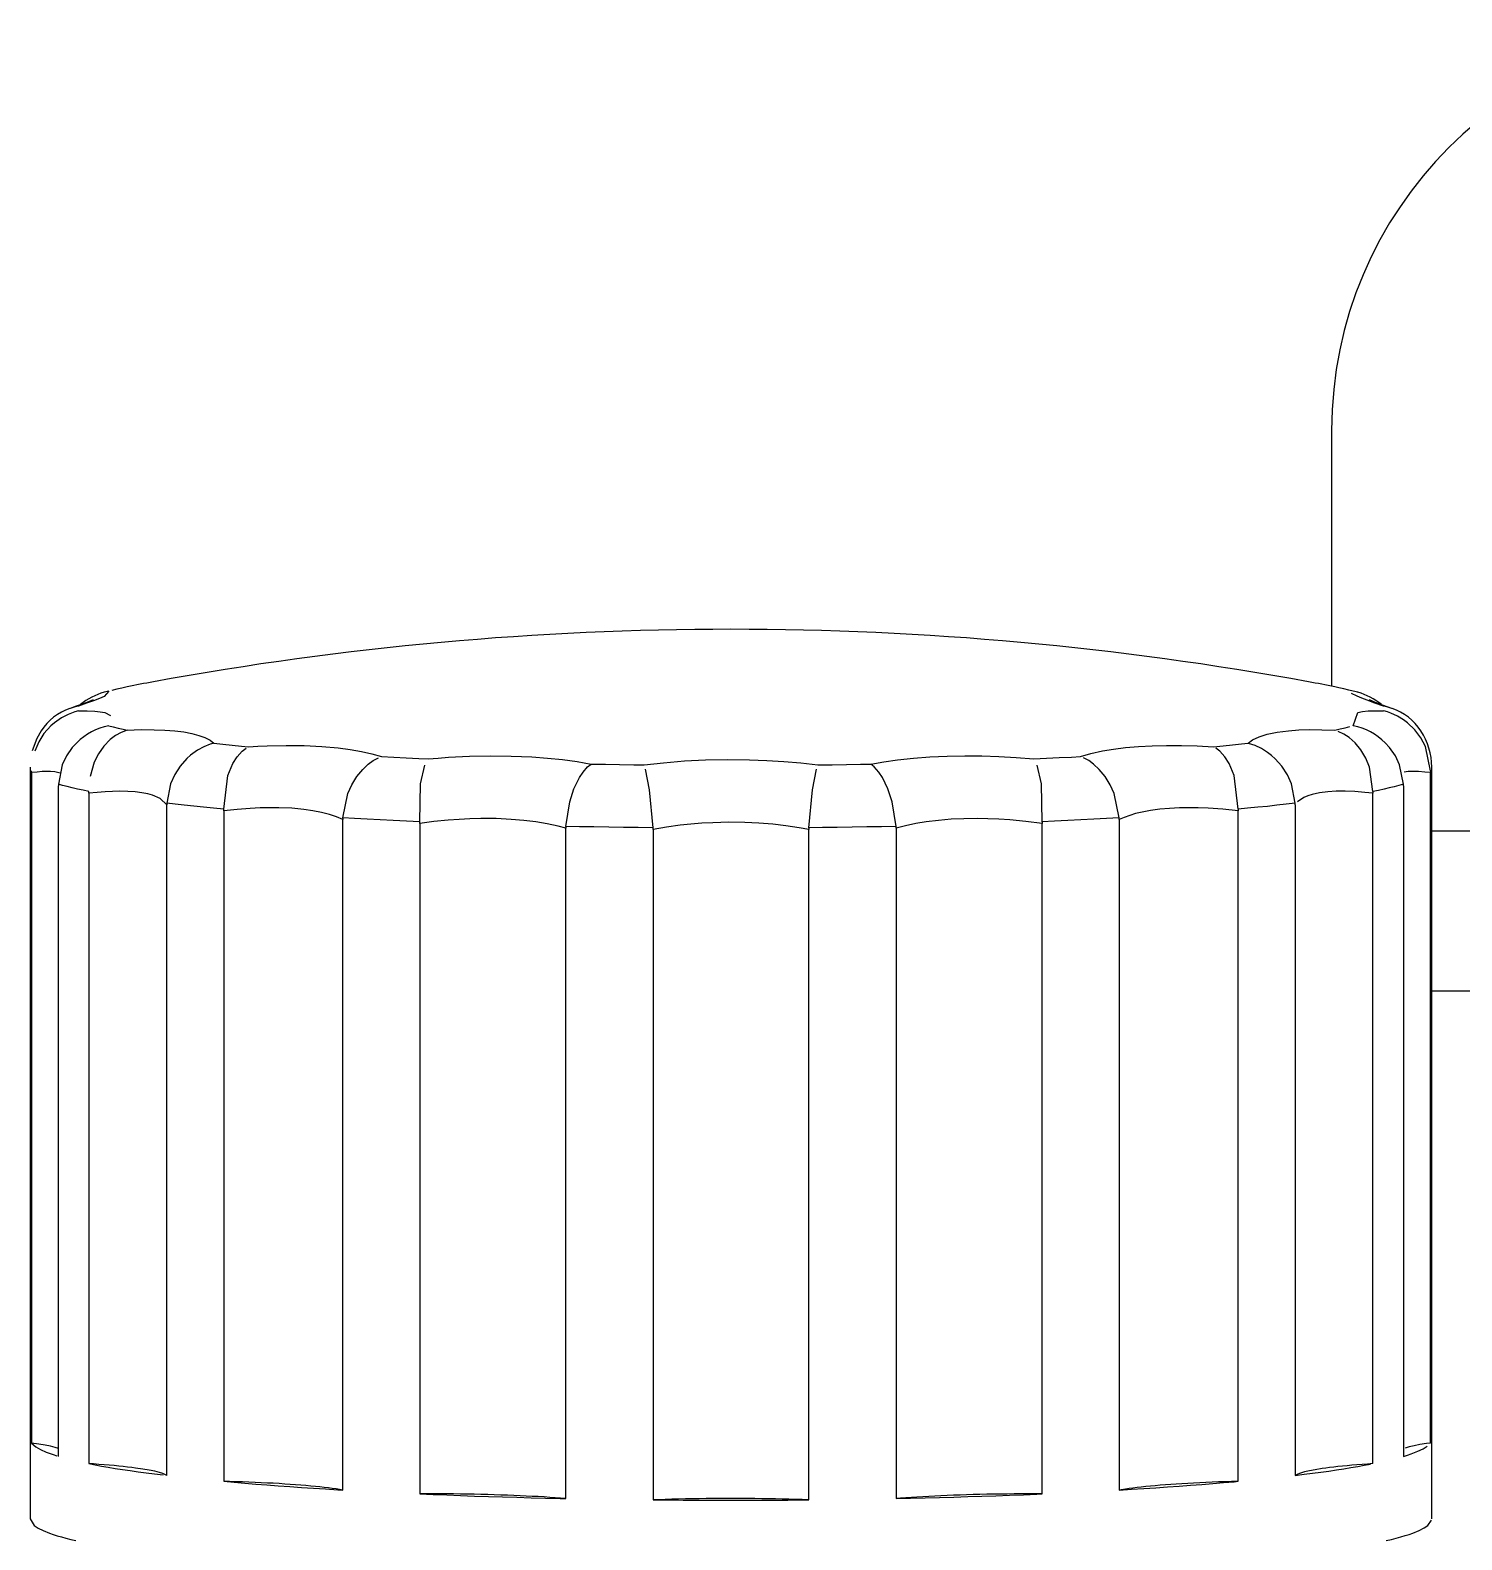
# Model space of a CAD drawing. Header units: millimetres. Extents: x 441156 to 441876, y 4514765 to 4515211.
# Drawn here: x 441593.4301 to 441593.6088, y 4515154.0418 to 4515154.2304 of the extents above; entities that cross this region are included whole.
import ezdxf

# ---------------------------------------------------------------- set-up
doc = ezdxf.new("R2010")
doc.units = ezdxf.units.MM
doc.layers.add('Piantone', color=5, linetype='Continuous')
doc.layers.add('Staffa', color=8, linetype='Continuous')

msp = doc.modelspace()

# ---------------------------------------------------------------- linework, layer by layer
at = {"layer": 'Piantone', "color": 254, "linetype": 'Continuous'}
for p, q in [((441593.4398992222, 4515154.147825108), (441593.4393258228, 4515154.147690244)), ((441593.5958635717, 4515154.147689972), (441593.5952891842, 4515154.147825108)), ((441593.5958666741, 4515154.147689118), (441593.5957640818, 4515154.147717238)), ((441593.4300942032, 4515154.138357172), (441593.4300942032, 4515154.044455209)), ((441593.430270004, 4515154.137657621), (441593.4302695994, 4515154.13787455)), ((441593.430270004, 4515154.137657621), (441593.430270004, 4515154.053933977)), ((441593.604918807, 4515154.13787455), (441593.6049184024, 4515154.137657621)), ((441593.6049184024, 4515154.053933977), (441593.6049184024, 4515154.137657621)), ((441593.6050942032, 4515154.044455209), (441593.6050942032, 4515154.138357172)), ((441593.4336419913, 4515154.136207628), (441593.4336401903, 4515154.135991789)), ((441593.4336401903, 4515154.052268146), (441593.4336401903, 4515154.135991789)), ((441593.6015482161, 4515154.135991789), (441593.6015464151, 4515154.136207628)), ((441593.6015482161, 4515154.135991789), (441593.6015482161, 4515154.052268146)), ((441593.4374324049, 4515154.135083712), (441593.4374298435, 4515154.135300594)), ((441593.4374324049, 4515154.135083712), (441593.4374324049, 4515154.051360068)), ((441593.4471402589, 4515154.133834728), (441593.4471364697, 4515154.133618804)), ((441593.5880519368, 4515154.133618804), (441593.5880481475, 4515154.133834728)), ((441593.5977585629, 4515154.135300594), (441593.5977560015, 4515154.135083712)), ((441593.5977560015, 4515154.051360068), (441593.5977560015, 4515154.135083712)), ((441593.4471364697, 4515154.04989516), (441593.4471364697, 4515154.133618804)), ((441593.4542635017, 4515154.132878532), (441593.4542590925, 4515154.133095308)), ((441593.4542635017, 4515154.132878532), (441593.4542635017, 4515154.049154888)), ((441593.469136312, 4515154.132007302), (441593.4691309914, 4515154.131791238)), ((441593.566057415, 4515154.131791238), (441593.5660520944, 4515154.132007302)), ((441593.5809293139, 4515154.133095308), (441593.5809249047, 4515154.132878532)), ((441593.5809249047, 4515154.049154888), (441593.5809249047, 4515154.132878532)), ((441593.5880519368, 4515154.133618804), (441593.5880519368, 4515154.04989516)), ((441593.4691309914, 4515154.048067594), (441593.4691309914, 4515154.131791238)), ((441593.4787332158, 4515154.131308059), (441593.4787274906, 4515154.131524679)), ((441593.4787332158, 4515154.131308059), (441593.4787332158, 4515154.047584415)), ((441593.496977102, 4515154.130945764), (441593.4969708918, 4515154.130729523)), ((441593.4969708918, 4515154.047005879), (441593.4969708918, 4515154.130729523)), ((441593.5078901385, 4515154.130561716), (441593.5078837878, 4515154.130778151)), ((441593.5078901385, 4515154.130561716), (441593.5078901385, 4515154.046838072)), ((441593.5273046186, 4515154.130778151), (441593.5272982679, 4515154.130561716)), ((441593.5272982679, 4515154.046838072), (441593.5272982679, 4515154.130561716)), ((441593.5382175146, 4515154.130729523), (441593.5382113045, 4515154.130945764)), ((441593.5382175146, 4515154.130729523), (441593.5382175146, 4515154.047005879)), ((441593.5564609158, 4515154.131524679), (441593.5564551906, 4515154.131308059)), ((441593.5564551906, 4515154.047584415), (441593.5564551906, 4515154.131308059)), ((441593.566057415, 4515154.131791238), (441593.566057415, 4515154.048067594))]:
    msp.add_line(p, q, dxfattribs=at)
for points in [[(441593.4398992222, 4515154.147825108, 0), (441593.4400757443, 4515154.147827438, 0), (441593.4402043869, 4515154.147815962, 0), (441593.4403161298, 4515154.147747226, 0), (441593.440214516, 4515154.147618451, 0), (441593.4398864091, 4515154.147423793, 0), (441593.439334614, 4515154.147167753, 0), (441593.4387423372, 4515154.146923044, 0), (441593.4380157549, 4515154.146642318, 0), (441593.4371407069, 4515154.146320525, 0), (441593.4361346713, 4515154.145964348, 0)], [(441593.4421953422, 4515154.148374933, 0), (441593.441526905, 4515154.148228724, 0), (441593.4408957872, 4515154.148081259, 0), (441593.4403022984, 4515154.147932612, 0), (441593.4398992222, 4515154.147825108, 0)], [(441593.5952891842, 4515154.147825108, 0), (441593.5947229161, 4515154.147974558, 0), (441593.5941188079, 4515154.14812288, 0), (441593.593477156, 4515154.148269998, 0), (441593.5929930643, 4515154.148374933, 0)], [(441593.5990537351, 4515154.145964348, 0), (441593.5979683443, 4515154.146349162, 0), (441593.5970329631, 4515154.146695121, 0), (441593.5963444253, 4515154.146963751, 0), (441593.5957847527, 4515154.147197767, 0), (441593.5953503445, 4515154.147399301, 0), (441593.5950543464, 4515154.147562907, 0), (441593.5948979904, 4515154.147688235, 0), (441593.5948830804, 4515154.147774017, 0), (441593.595013432, 4515154.147820317, 0), (441593.5952891842, 4515154.147825108, 0)], [(441593.4361346713, 4515154.145379236, 0), (441593.4360803319, 4515154.145366243, 0), (441593.4356537642, 4515154.145248991, 0), (441593.4352330636, 4515154.145105922, 0), (441593.4348183197, 4515154.144936637, 0), (441593.4344205169, 4515154.144746033, 0), (441593.434009749, 4515154.14451769, 0), (441593.4336117616, 4515154.144262729, 0), (441593.4331197353, 4515154.143895322, 0), (441593.4326547144, 4515154.143485495, 0), (441593.4322146748, 4515154.143028451, 0), (441593.431809967, 4515154.142531505, 0), (441593.4314651999, 4515154.142030193, 0), (441593.4311582618, 4515154.1414983, 0), (441593.4308887846, 4515154.140930601, 0), (441593.4306642903, 4515154.140337353, 0), (441593.4304938341, 4515154.139747324, 0), (441593.4303698621, 4515154.139140684, 0), (441593.4302937508, 4515154.138512063, 0), (441593.4302750521, 4515154.138193525, 0), (441593.4302695994, 4515154.13787455, 0)], [(441593.4379522767, 4515154.146765693, 0), (441593.4379473393, 4515154.146763361, 0), (441593.4378958527, 4515154.14673996, 0), (441593.4377676548, 4515154.14668447, 0), (441593.4375330654, 4515154.146587777, 0), (441593.4371559856, 4515154.146439443, 0), (441593.4366013358, 4515154.146230481, 0), (441593.4358441817, 4515154.145956051, 0), (441593.4350644648, 4515154.145682021, 0)], [(441593.4361346713, 4515154.145964348, 0), (441593.4360803082, 4515154.14580703, 0), (441593.4360659368, 4515154.145649645, 0), (441593.4360915638, 4515154.145492272, 0), (441593.4361346713, 4515154.145379236, 0)], [(441593.4361346713, 4515154.145379236, 0), (441593.4372200621, 4515154.145393333, 0), (441593.4381554433, 4515154.145353147, 0), (441593.4388439811, 4515154.145272766, 0), (441593.4394036537, 4515154.145150593, 0), (441593.4398380619, 4515154.144983661, 0), (441593.44013406, 4515154.144774666, 0), (441593.440290416, 4515154.144523258, 0), (441593.440305326, 4515154.144231595, 0), (441593.4401749744, 4515154.143894351, 0), (441593.4398992222, 4515154.143518476, 0)], [(441593.5952891842, 4515154.143518476, 0), (441593.5951126621, 4515154.143739547, 0), (441593.5949840195, 4515154.143948365, 0), (441593.5948722766, 4515154.14434277, 0), (441593.5949738904, 4515154.144677727, 0), (441593.5953019973, 4515154.144957614, 0), (441593.5958537924, 4515154.145169821, 0), (441593.5964460692, 4515154.14528845, 0), (441593.5971726516, 4515154.145363295, 0), (441593.5980476995, 4515154.145394144, 0), (441593.5990537351, 4515154.145379236, 0)], [(441593.6001263314, 4515154.145681225, 0), (441593.5999489413, 4515154.145743008, 0), (441593.5989549597, 4515154.146096341, 0), (441593.598267715, 4515154.146350461, 0), (441593.5977786835, 4515154.146539387, 0), (441593.5974687811, 4515154.146665184, 0), (441593.5973016422, 4515154.146736733, 0), (441593.5972351756, 4515154.146766745, 0), (441593.597228291, 4515154.146769988, 0)], [(441593.5990537351, 4515154.145379236, 0), (441593.5991080982, 4515154.145536553, 0), (441593.5991224697, 4515154.145693937, 0), (441593.5990968426, 4515154.14585131, 0), (441593.5990537351, 4515154.145964348, 0)], [(441593.604918807, 4515154.13787455, 0), (441593.6048962205, 4515154.138491467, 0), (441593.60482433, 4515154.139104643, 0), (441593.6046993741, 4515154.139727521, 0), (441593.6045241161, 4515154.140337353, 0), (441593.6043071316, 4515154.140912805, 0), (441593.604045919, 4515154.141468114, 0), (441593.6037332821, 4515154.142014106, 0), (441593.6033784393, 4515154.142531505, 0), (441593.6029864553, 4515154.143013995, 0), (441593.602558178, 4515154.14346198, 0), (441593.6020833222, 4515154.143883347, 0), (441593.6015766448, 4515154.144262729, 0), (441593.6012010932, 4515154.144504222, 0), (441593.6008126679, 4515154.144722749, 0), (441593.60040922, 4515154.144919147, 0), (441593.6000024707, 4515154.145088132, 0), (441593.5995593805, 4515154.145241332, 0), (441593.5991080745, 4515154.145366243, 0), (441593.5990537351, 4515154.145379236, 0)], [(441593.4398992222, 4515154.143518476, 0), (441593.4404654903, 4515154.143369025, 0), (441593.4410695985, 4515154.143220704, 0), (441593.4417112504, 4515154.143073585, 0), (441593.4421953422, 4515154.14296865, 0)], [(441593.5929930643, 4515154.14296865, 0), (441593.5936615014, 4515154.14311486, 0), (441593.5942926192, 4515154.143262324, 0), (441593.594886108, 4515154.14341097, 0), (441593.5952891842, 4515154.143518476, 0)], [(441593.4314518002, 4515154.14286631, 0), (441593.4312988523, 4515154.142624177, 0), (441593.4309149021, 4515154.141919415, 0), (441593.4305967828, 4515154.141170861, 0), (441593.4303513989, 4515154.140384348, 0), (441593.4301735194, 4515154.139488686, 0), (441593.4300974747, 4515154.138587474, 0), (441593.4300942033, 4515154.138356146, 0)], [(441593.4359084641, 4515154.141393179, 0), (441593.4357798753, 4515154.141263812, 0), (441593.4353491282, 4515154.140782151, 0), (441593.4349777775, 4515154.140291759, 0), (441593.434647208, 4515154.139773767, 0), (441593.4343527468, 4515154.139215919, 0), (441593.4341064378, 4515154.138635952, 0), (441593.4339151648, 4515154.138053889, 0), (441593.4337732316, 4515154.13745845, 0), (441593.4336802525, 4515154.136835702, 0), (441593.4336419913, 4515154.136207628, 0)], [(441593.4421953422, 4515154.14296865, 0), (441593.4421497064, 4515154.14295412, 0), (441593.4417913444, 4515154.142824568, 0), (441593.4414399345, 4515154.142669871, 0), (441593.441093792, 4515154.142488893, 0), (441593.4407626573, 4515154.142287088, 0), (441593.440421066, 4515154.142046704, 0), (441593.4400923458, 4515154.141781054, 0), (441593.4396854606, 4515154.141398518, 0), (441593.4393051364, 4515154.140977014, 0), (441593.4389447878, 4515154.140505947, 0), (441593.4386176509, 4515154.139999476, 0), (441593.4383391099, 4515154.13948686, 0), (441593.4380947658, 4515154.138948221, 0), (441593.4378812005, 4515154.138371001, 0), (441593.4377071732, 4515154.137773725, 0), (441593.43757721, 4515154.137176982, 0), (441593.4374870354, 4515154.136569149, 0), (441593.4374367115, 4515154.135936187, 0), (441593.4374298435, 4515154.135300594, 0)], [(441593.4421953422, 4515154.14296865, 0), (441593.443942666, 4515154.143026281, 0), (441593.4455793019, 4515154.143025621, 0), (441593.4469111167, 4515154.142976289, 0), (441593.4481359224, 4515154.14288154, 0), (441593.4492671061, 4515154.142738667, 0), (441593.4502763426, 4515154.142549731, 0), (441593.4511624724, 4515154.142314344, 0), (441593.4519170764, 4515154.142034506, 0), (441593.4525471435, 4515154.141704942, 0), (441593.4530349345, 4515154.141332326, 0)], [(441593.5821534719, 4515154.141332326, 0), (441593.5824167916, 4515154.141552063, 0), (441593.5827281516, 4515154.141758073, 0), (441593.5835318841, 4515154.142141843, 0), (441593.584537268, 4515154.142459787, 0), (441593.5857767044, 4515154.142715585, 0), (441593.5872139771, 4515154.142897224, 0), (441593.5884834493, 4515154.142987242, 0), (441593.5898638873, 4515154.143029707, 0), (441593.5913780881, 4515154.143023837, 0), (441593.5929930643, 4515154.14296865, 0)], [(441593.5977585629, 4515154.135300594, 0), (441593.5977525042, 4515154.135917951, 0), (441593.5977054344, 4515154.136532956, 0), (441593.5976144326, 4515154.137159153, 0), (441593.5974812332, 4515154.137773725, 0), (441593.5973124397, 4515154.138355105, 0), (441593.5971061735, 4515154.1389176, 0), (441593.5968565503, 4515154.139472232, 0), (441593.5965707555, 4515154.139999476, 0), (441593.5962527958, 4515154.140492877, 0), (441593.5959033083, 4515154.140952814, 0), (441593.5955137388, 4515154.141387465, 0), (441593.5950960606, 4515154.141781054, 0), (441593.5947853085, 4515154.142033093, 0), (441593.5944629671, 4515154.142262543, 0), (441593.594127228, 4515154.142470301, 0), (441593.5937878492, 4515154.142650751, 0), (441593.5934171932, 4515154.142816458, 0), (441593.5930387, 4515154.14295412, 0), (441593.5929930643, 4515154.14296865, 0)], [(441593.6015464151, 4515154.136207628, 0), (441593.6015100252, 4515154.136817722, 0), (441593.6014219849, 4515154.137422916, 0), (441593.6012781465, 4515154.138036461, 0), (441593.6010819686, 4515154.138635952, 0), (441593.6008429645, 4515154.13920052, 0), (441593.6005583116, 4515154.139744243, 0), (441593.6002203697, 4515154.140277727, 0), (441593.5998392783, 4515154.140782151, 0), (441593.5994205488, 4515154.141251422, 0), (441593.5992902076, 4515154.141383075, 0)], [(441593.4530349345, 4515154.141332326, 0), (441593.4529831095, 4515154.14131873, 0), (441593.4525747158, 4515154.14119673, 0), (441593.4521716857, 4515154.141049826, 0), (441593.4517720524, 4515154.140876923, 0), (441593.45138711, 4515154.140683239, 0), (441593.4509870796, 4515154.140451678, 0), (441593.4505990432, 4515154.140194981, 0), (441593.4501140137, 4515154.139824243, 0), (441593.4496551843, 4515154.139414589, 0), (441593.4492145372, 4515154.138955644, 0), (441593.448808259, 4515154.13846112, 0), (441593.4484561483, 4515154.13795961, 0), (441593.448140786, 4515154.137431692, 0), (441593.4478576952, 4515154.136864968, 0), (441593.4476184421, 4515154.136277538, 0), (441593.4474298926, 4515154.135689639, 0), (441593.4472866474, 4515154.135089817, 0), (441593.4471881537, 4515154.134464126, 0), (441593.4471402589, 4515154.133834728, 0)], [(441593.4530349345, 4515154.141332326, 0), (441593.4541535334, 4515154.141208767, 0), (441593.4553032569, 4515154.141087399, 0), (441593.456483541, 4515154.14096828, 0), (441593.4573502284, 4515154.140884103, 0)], [(441593.4542590925, 4515154.133095308, 0), (441593.4542478927, 4515154.133712586, 0), (441593.4542644645, 4515154.134328568, 0), (441593.454310536, 4515154.134956872, 0), (441593.4543856109, 4515154.135574644, 0), (441593.4544858544, 4515154.136160159, 0), (441593.4546122954, 4515154.136727766, 0), (441593.4547687968, 4515154.13728864, 0), (441593.4549510725, 4515154.137823078, 0), (441593.4551566572, 4515154.138324524, 0), (441593.4553852016, 4515154.138793346, 0), (441593.4556424969, 4515154.139237937, 0), (441593.4559207979, 4515154.139642221, 0), (441593.456129269, 4515154.13990224, 0), (441593.4563466475, 4515154.140139984, 0), (441593.4565741827, 4515154.140356398, 0), (441593.4568052568, 4515154.140545616, 0), (441593.4570587722, 4515154.140720914, 0), (441593.4573188007, 4515154.14086839, 0), (441593.4573502284, 4515154.140884103, 0)], [(441593.4573502284, 4515154.140884103, 0), (441593.4585252522, 4515154.140954443, 0), (441593.4596840551, 4515154.14100775, 0), (441593.4620409281, 4515154.141063234, 0), (441593.4642940643, 4515154.141042721, 0), (441593.4664876811, 4515154.140941935, 0), (441593.4685381526, 4515154.140761307, 0), (441593.4700471761, 4515154.140562728, 0), (441593.4714504576, 4515154.140316053, 0), (441593.472764948, 4515154.140016373, 0), (441593.4739574473, 4515154.139669579, 0)], [(441593.469136312, 4515154.132007302, 0), (441593.4691857242, 4515154.132617947, 0), (441593.4692738216, 4515154.133230899, 0), (441593.4694026097, 4515154.133850848, 0), (441593.4695705558, 4515154.134464134, 0), (441593.4697671902, 4515154.135040642, 0), (441593.4699977851, 4515154.13560259, 0), (441593.4702649164, 4515154.13615346, 0), (441593.47056399, 4515154.136681268, 0), (441593.4708864283, 4515154.137172532, 0), (441593.471235803, 4515154.137634153, 0), (441593.4716153167, 4515154.138068317, 0), (441593.4720179921, 4515154.138464995, 0), (441593.4723119923, 4515154.138718322, 0), (441593.472614727, 4515154.138950261, 0), (441593.4729262877, 4515154.13916053, 0), (441593.4732381384, 4515154.13934384, 0), (441593.4735747967, 4515154.139512734, 0), (441593.4739165371, 4515154.139654558, 0), (441593.4739574473, 4515154.139669579, 0)], [(441593.4739574473, 4515154.139669579, 0), (441593.4754934575, 4515154.139586817, 0), (441593.4770501228, 4515154.139507039, 0), (441593.4786266793, 4515154.139430287, 0), (441593.4797714271, 4515154.139377022, 0)], [(441593.4797714271, 4515154.139377022, 0), (441593.4810379009, 4515154.139484882, 0), (441593.482304838, 4515154.139575468, 0), (441593.4849408444, 4515154.139707683, 0), (441593.4875431467, 4515154.139761788, 0), (441593.4901672152, 4515154.139735038, 0), (441593.4927168464, 4515154.139625106, 0), (441593.4946667528, 4515154.139479683, 0), (441593.4965494554, 4515154.139283506, 0), (441593.4983898223, 4515154.13903231, 0), (441593.500143197, 4515154.138730788, 0)], [(441593.5350452094, 4515154.138730788, 0), (441593.5366785891, 4515154.13901375, 0), (441593.5383955453, 4515154.139253814, 0), (441593.5403702193, 4515154.139465999, 0), (441593.5424201728, 4515154.139621981, 0), (441593.5445808624, 4515154.139722207, 0), (441593.5467977419, 4515154.139762341, 0), (441593.5488990421, 4515154.139745431, 0), (441593.5510289059, 4515154.139676542, 0), (441593.5532184444, 4515154.139553183, 0), (441593.5554169793, 4515154.139377022, 0)], [(441593.5554169793, 4515154.139377022, 0), (441593.5570073525, 4515154.139451578, 0), (441593.5585783892, 4515154.139529185, 0), (441593.5601293187, 4515154.139609806, 0), (441593.5612309591, 4515154.139669579, 0)], [(441593.5612309591, 4515154.139669579, 0), (441593.5625300801, 4515154.140043638, 0), (441593.5639808648, 4515154.140363663, 0), (441593.5653705726, 4515154.14059701, 0), (441593.5668603766, 4515154.140784223, 0), (441593.5684738058, 4515154.140926428, 0), (441593.5701769895, 4515154.141019226, 0), (441593.57197054, 4515154.141062172, 0), (441593.5738383327, 4515154.141054718, 0), (441593.5758090512, 4515154.140995293, 0), (441593.577838178, 4515154.140884103, 0)], [(441593.5660520944, 4515154.132007302, 0), (441593.5660026823, 4515154.132617947, 0), (441593.5659145848, 4515154.133230899, 0), (441593.5657857967, 4515154.133850848, 0), (441593.5656178506, 4515154.134464134, 0), (441593.5654212162, 4515154.135040642, 0), (441593.5651906213, 4515154.13560259, 0), (441593.56492349, 4515154.13615346, 0), (441593.5646244164, 4515154.136681268, 0), (441593.5643019781, 4515154.137172532, 0), (441593.5639526034, 4515154.137634153, 0), (441593.5635730897, 4515154.138068317, 0), (441593.5631704144, 4515154.138464995, 0), (441593.5628764142, 4515154.138718322, 0), (441593.5625736794, 4515154.138950261, 0), (441593.5622621187, 4515154.13916053, 0), (441593.561950268, 4515154.13934384, 0), (441593.5616136097, 4515154.139512734, 0), (441593.5612718693, 4515154.139654558, 0), (441593.5612309591, 4515154.139669579, 0)], [(441593.577838178, 4515154.140884103, 0), (441593.5790400659, 4515154.14100157, 0), (441593.5802118079, 4515154.141121329, 0), (441593.581352829, 4515154.141243319, 0), (441593.5821534719, 4515154.141332326, 0)], [(441593.5809293139, 4515154.133095308, 0), (441593.5809405137, 4515154.133712586, 0), (441593.5809239419, 4515154.134328568, 0), (441593.5808778704, 4515154.134956872, 0), (441593.5808027955, 4515154.135574644, 0), (441593.5807025519, 4515154.136160159, 0), (441593.580576111, 4515154.136727766, 0), (441593.5804196096, 4515154.13728864, 0), (441593.5802373339, 4515154.137823078, 0), (441593.5800317492, 4515154.138324524, 0), (441593.5798032049, 4515154.138793346, 0), (441593.5795459095, 4515154.139237937, 0), (441593.5792676085, 4515154.139642221, 0), (441593.5790591374, 4515154.13990224, 0), (441593.578841759, 4515154.140139984, 0), (441593.5786142237, 4515154.140356398, 0), (441593.5783831496, 4515154.140545616, 0), (441593.5781296342, 4515154.140720914, 0), (441593.5778696057, 4515154.14086839, 0), (441593.577838178, 4515154.140884103, 0)], [(441593.5880481475, 4515154.133834728, 0), (441593.5880023432, 4515154.134446085, 0), (441593.5879087722, 4515154.13505407, 0), (441593.5877634003, 4515154.135672059, 0), (441593.5875699644, 4515154.136277538, 0), (441593.5873377683, 4515154.136849348, 0), (441593.5870640083, 4515154.137401653, 0), (441593.5867415222, 4515154.137945286, 0), (441593.5863801473, 4515154.13846112, 0), (441593.5859851775, 4515154.138942896, 0), (441593.585557563, 4515154.139391039, 0), (441593.5850873371, 4515154.139813514, 0), (441593.5845893633, 4515154.140194981, 0), (441593.5842224559, 4515154.140438544, 0), (441593.5838447323, 4515154.140659633, 0), (441593.5834541495, 4515154.140859112, 0), (441593.5830620475, 4515154.141031604, 0), (441593.5826367094, 4515154.141189056, 0), (441593.5822052969, 4515154.14131873, 0), (441593.5821534719, 4515154.141332326, 0)], [(441593.4302695994, 4515154.13787455, 0), (441593.4301711711, 4515154.138037375, 0), (441593.4301127065, 4515154.138200346, 0), (441593.4300942032, 4515154.138357172, 0)], [(441593.4338194951, 4515154.137611124, 0), (441593.4335901561, 4515154.137689631, 0), (441593.4331625619, 4515154.137771802, 0), (441593.4326342501, 4515154.13781226, 0), (441593.4321378372, 4515154.137814412, 0), (441593.4315798809, 4515154.137789601, 0), (441593.4309542861, 4515154.137737174, 0), (441593.430270004, 4515154.137657621, 0)], [(441593.4787274906, 4515154.131524679, 0), (441593.4787003831, 4515154.132141368, 0), (441593.478684458, 4515154.132757361, 0), (441593.4786800424, 4515154.133386305, 0), (441593.4786879377, 4515154.134005353, 0), (441593.4787075404, 4515154.13459271, 0), (441593.4787389056, 4515154.135162742, 0), (441593.4787834086, 4515154.135726704, 0), (441593.4788401802, 4515154.136264815, 0), (441593.4789085933, 4515154.136770473, 0), (441593.4789886287, 4515154.137244035, 0), (441593.4790826163, 4515154.137694025, 0), (441593.4791879728, 4515154.138104206, 0), (441593.4792690184, 4515154.138368674, 0), (441593.4793552147, 4515154.138611084, 0), (441593.4794471019, 4515154.138832407, 0), (441593.4795420006, 4515154.139026634, 0), (441593.4796477975, 4515154.139207454, 0), (441593.4797579981, 4515154.13936062, 0), (441593.4797714271, 4515154.139377022, 0)], [(441593.496977102, 4515154.130945764, 0), (441593.4970246918, 4515154.131560083, 0), (441593.4970961602, 4515154.132173304, 0), (441593.4971939271, 4515154.132799006, 0), (441593.4973150302, 4515154.133414462, 0), (441593.4974537906, 4515154.133998039, 0), (441593.4976120026, 4515154.134564048, 0), (441593.4977934432, 4515154.135123666, 0), (441593.4979922588, 4515154.135657271, 0), (441593.4982054036, 4515154.136158338, 0), (441593.4984322698, 4515154.136627243, 0), (441593.4986778419, 4515154.137072424, 0), (441593.4989341046, 4515154.137477817, 0), (441593.4991206877, 4515154.137738938, 0), (441593.4993109685, 4515154.137978045, 0), (441593.4995059283, 4515154.138196099, 0), (441593.499699914, 4515154.138387183, 0), (441593.4999084796, 4515154.138564743, 0), (441593.5001181358, 4515154.138714753, 0), (441593.500143197, 4515154.138730788, 0)], [(441593.500143197, 4515154.138730788, 0), (441593.501911353, 4515154.138698803, 0), (441593.5036872031, 4515154.138670241, 0), (441593.5054698762, 4515154.138645113, 0), (441593.5067546109, 4515154.138629184, 0)], [(441593.5067546109, 4515154.138629184, 0), (441593.5079597792, 4515154.138775027, 0), (441593.5091820392, 4515154.138903867, 0), (441593.5117792376, 4515154.139116504, 0), (441593.5144168301, 4515154.139251137, 0), (441593.5171548489, 4515154.139306791, 0), (441593.5198961165, 4515154.139278168, 0), (441593.5220517185, 4515154.139195839, 0), (441593.5241867605, 4515154.139061406, 0), (441593.5263310284, 4515154.138871445, 0), (441593.5284337956, 4515154.138629184, 0)], [(441593.5078837878, 4515154.130778151, 0), (441593.5078440422, 4515154.131393813, 0), (441593.5077975411, 4515154.132008846, 0), (441593.5077431709, 4515154.132636886, 0), (441593.5076829343, 4515154.13325513, 0), (441593.5076195318, 4515154.133841813, 0), (441593.507552038, 4515154.134411289, 0), (441593.5074791751, 4515154.134974817, 0), (441593.507403595, 4515154.135512639, 0), (441593.5073265849, 4515154.136018164, 0), (441593.5072484579, 4515154.136491757, 0), (441593.5071678015, 4515154.136941951, 0), (441593.5070875059, 4515154.137352517, 0), (441593.5070313506, 4515154.137617367, 0), (441593.5069759684, 4515154.137860251, 0), (441593.5069211246, 4515154.138082143, 0), (441593.5068684015, 4515154.138277018, 0), (441593.5068137195, 4515154.138458624, 0), (441593.5067608001, 4515154.13861267, 0), (441593.5067546109, 4515154.138629184, 0)], [(441593.5273046186, 4515154.130778151, 0), (441593.5273443642, 4515154.131393813, 0), (441593.5273908653, 4515154.132008846, 0), (441593.5274452355, 4515154.132636886, 0), (441593.5275054721, 4515154.13325513, 0), (441593.5275688746, 4515154.133841813, 0), (441593.5276363684, 4515154.134411289, 0), (441593.5277092313, 4515154.134974817, 0), (441593.5277848113, 4515154.135512639, 0), (441593.5278618215, 4515154.136018164, 0), (441593.5279399485, 4515154.136491757, 0), (441593.5280206049, 4515154.136941951, 0), (441593.5281009005, 4515154.137352517, 0), (441593.5281570558, 4515154.137617367, 0), (441593.528212438, 4515154.137860251, 0), (441593.5282672818, 4515154.138082143, 0), (441593.5283200049, 4515154.138277018, 0), (441593.528374687, 4515154.138458624, 0), (441593.5284276063, 4515154.13861267, 0), (441593.5284337956, 4515154.138629184, 0)], [(441593.5284337956, 4515154.138629184, 0), (441593.5302208316, 4515154.138651836, 0), (441593.5320016729, 4515154.138677931, 0), (441593.5337754458, 4515154.138707459, 0), (441593.5350452094, 4515154.138730788, 0)], [(441593.5382113045, 4515154.130945764, 0), (441593.5381637146, 4515154.131560083, 0), (441593.5380922462, 4515154.132173304, 0), (441593.5379944793, 4515154.132799006, 0), (441593.5378733762, 4515154.133414462, 0), (441593.5377346158, 4515154.133998039, 0), (441593.5375764038, 4515154.134564048, 0), (441593.5373949633, 4515154.135123666, 0), (441593.5371961476, 4515154.135657271, 0), (441593.5369830029, 4515154.136158338, 0), (441593.5367561366, 4515154.136627243, 0), (441593.5365105646, 4515154.137072424, 0), (441593.5362543018, 4515154.137477817, 0), (441593.5360677188, 4515154.137738938, 0), (441593.5358774379, 4515154.137978045, 0), (441593.5356824782, 4515154.138196099, 0), (441593.5354884925, 4515154.138387183, 0), (441593.5352799268, 4515154.138564743, 0), (441593.5350702705, 4515154.138714753, 0), (441593.5350452094, 4515154.138730788, 0)], [(441593.5564609158, 4515154.131524679, 0), (441593.5564880233, 4515154.132141368, 0), (441593.5565039484, 4515154.132757361, 0), (441593.556508364, 4515154.133386305, 0), (441593.5565004688, 4515154.134005353, 0), (441593.556480866, 4515154.13459271, 0), (441593.5564495008, 4515154.135162742, 0), (441593.5564049978, 4515154.135726704, 0), (441593.5563482261, 4515154.136264815, 0), (441593.5562798131, 4515154.136770473, 0), (441593.5561997778, 4515154.137244035, 0), (441593.5561057901, 4515154.137694025, 0), (441593.5560004336, 4515154.138104206, 0), (441593.555919388, 4515154.138368674, 0), (441593.5558331917, 4515154.138611084, 0), (441593.5557413045, 4515154.138832407, 0), (441593.5556464058, 4515154.139026634, 0), (441593.5555406089, 4515154.139207454, 0), (441593.5554304083, 4515154.13936062, 0), (441593.5554169793, 4515154.139377022, 0)], [(441593.6049184024, 4515154.137657621, 0), (441593.6042430418, 4515154.137736281, 0), (441593.6034457043, 4515154.137799288, 0), (441593.6027477629, 4515154.137816397, 0), (441593.6021492982, 4515154.137785939, 0), (441593.6016641092, 4515154.137706639, 0), (441593.6013633995, 4515154.137608758, 0)], [(441593.6050942032, 4515154.138357172, 0), (441593.6050742038, 4515154.138194131, 0), (441593.6050142146, 4515154.138031163, 0), (441593.604918807, 4515154.13787455, 0)], [(441593.4374298435, 4515154.135300594, 0), (441593.4366983855, 4515154.135450667, 0), (441593.4360039073, 4515154.135602066, 0), (441593.4353467265, 4515154.135754727, 0), (441593.4347271434, 4515154.135908576, 0), (441593.4341454414, 4515154.136063545, 0), (441593.4336419913, 4515154.136207628, 0)], [(441593.6015464151, 4515154.136207628, 0), (441593.6009999418, 4515154.136051688, 0), (441593.6004153411, 4515154.135896802, 0), (441593.5997928805, 4515154.135743041, 0), (441593.5991328444, 4515154.135590475, 0), (441593.5984355345, 4515154.135439173, 0), (441593.5977585629, 4515154.135300594, 0)], [(441593.4471364697, 4515154.133618804, 0), (441593.4471340898, 4515154.133623188, 0), (441593.4468015427, 4515154.13405722, 0), (441593.4463089781, 4515154.134432429, 0), (441593.4458785077, 4515154.134654289, 0), (441593.4453741974, 4515154.134846161, 0), (441593.4447984424, 4515154.13500695, 0), (441593.4440513581, 4515154.1351524, 0), (441593.4432154692, 4515154.135255618, 0), (441593.4422759864, 4515154.135316781, 0), (441593.4412530799, 4515154.135333399, 0), (441593.4403728582, 4515154.135314396, 0), (441593.4394449007, 4515154.135266749, 0), (441593.4384598795, 4515154.13518957, 0), (441593.4374324049, 4515154.135083712, 0)], [(441593.4542590925, 4515154.133095308, 0), (441593.4529828293, 4515154.133214525, 0), (441593.4517361019, 4515154.133336093, 0), (441593.4505194802, 4515154.133459956, 0), (441593.4493335204, 4515154.133586058, 0), (441593.4481787645, 4515154.133714342, 0), (441593.4471402589, 4515154.133834728, 0)], [(441593.5880481475, 4515154.133834728, 0), (441593.5869226852, 4515154.133704483, 0), (441593.5857655308, 4515154.133576363, 0), (441593.5845772132, 4515154.133450431, 0), (441593.5833582757, 4515154.13332674, 0), (441593.5821092755, 4515154.13320535, 0), (441593.5809293139, 4515154.133095308, 0)], [(441593.5977560015, 4515154.135083712, 0), (441593.5967422485, 4515154.13518833, 0), (441593.5954750702, 4515154.135283166, 0), (441593.5942860611, 4515154.135329171, 0), (441593.5931590758, 4515154.135325061, 0), (441593.5921274659, 4515154.13526924, 0), (441593.5910718172, 4515154.135141905, 0), (441593.5901568463, 4515154.134947973, 0), (441593.5896135437, 4515154.134776708, 0), (441593.5891410548, 4515154.134575171, 0), (441593.5887415303, 4515154.134344497, 0), (441593.5883346768, 4515154.134004265, 0), (441593.5880519368, 4515154.133618804, 0)], [(441593.4691309914, 4515154.131791238, 0), (441593.4683232019, 4515154.13213822, 0), (441593.4674448887, 4515154.132434117, 0), (441593.4664780895, 4515154.132687798, 0), (441593.4654051666, 4515154.132901411, 0), (441593.4642494026, 4515154.133068433, 0), (441593.4627478797, 4515154.133206707, 0), (441593.4611442097, 4515154.133274382, 0), (441593.4599890427, 4515154.133279533, 0), (441593.4587942997, 4515154.13325117, 0), (441593.4575662617, 4515154.133189546, 0), (441593.4559351704, 4515154.133060993, 0), (441593.4542635017, 4515154.132878532, 0)], [(441593.4787274906, 4515154.131524679, 0), (441593.4770603584, 4515154.131598663, 0), (441593.4754117555, 4515154.131675736, 0), (441593.4737824355, 4515154.131755863, 0), (441593.4721731431, 4515154.131839008, 0), (441593.470584614, 4515154.131925132, 0), (441593.469136312, 4515154.132007302, 0)], [(441593.4969708918, 4515154.130729523, 0), (441593.4959965296, 4515154.130979536, 0), (441593.4946490948, 4515154.131265584, 0), (441593.4932297039, 4515154.131502348, 0), (441593.4917119892, 4515154.131691651, 0), (441593.4901345331, 4515154.131826637, 0), (441593.4882663872, 4515154.131913126, 0), (441593.4863449511, 4515154.131926628, 0), (441593.4850010971, 4515154.131893374, 0), (441593.4836422605, 4515154.131825767, 0), (441593.4822754691, 4515154.131724267, 0), (441593.480503079, 4515154.131543409, 0), (441593.4787332158, 4515154.131308059, 0)], [(441593.5564551906, 4515154.131308059, 0), (441593.5564361767, 4515154.131310879, 0), (441593.5544243433, 4515154.131573461, 0), (441593.5524111358, 4515154.131765418, 0), (441593.5510349046, 4515154.131855149, 0), (441593.5496685574, 4515154.131910215, 0), (441593.5483193086, 4515154.131930224, 0), (441593.5466809289, 4515154.131906196, 0), (441593.5450830039, 4515154.131828578, 0), (441593.5435001602, 4515154.131694132, 0), (441593.541977266, 4515154.131505045, 0), (441593.5406618046, 4515154.131288406, 0), (441593.539405931, 4515154.13102924, 0), (441593.5382175146, 4515154.130729523, 0)], [(441593.5660520944, 4515154.132007302, 0), (441593.5644833905, 4515154.13191846, 0), (441593.5628932522, 4515154.131832561, 0), (441593.5612824064, 4515154.131749645, 0), (441593.5596515893, 4515154.13166975, 0), (441593.5580015466, 4515154.131592912, 0), (441593.5564609158, 4515154.131524679, 0)], [(441593.5809249047, 4515154.132878532, 0), (441593.5809067173, 4515154.132880781, 0), (441593.5790103764, 4515154.133083302, 0), (441593.5771682347, 4515154.133216009, 0), (441593.5759415043, 4515154.133265738, 0), (441593.5747503021, 4515154.1332815, 0), (441593.5736010111, 4515154.133263112, 0), (441593.5723382428, 4515154.133199803, 0), (441593.5711406509, 4515154.133091807, 0), (441593.5699930055, 4515154.132936183, 0), (441593.5689241285, 4515154.132735533, 0), (441593.5681246926, 4515154.132542065, 0), (441593.5673815929, 4515154.132320849, 0), (441593.5666887605, 4515154.132069395, 0), (441593.566057415, 4515154.131791238, 0)], [(441593.5078837878, 4515154.130778151, 0), (441593.5060268674, 4515154.130797977, 0), (441593.5041752349, 4515154.130821259, 0), (441593.5023297365, 4515154.130847985, 0), (441593.500491216, 4515154.130878144, 0), (441593.4986605137, 4515154.130911722, 0), (441593.496977102, 4515154.130945764, 0)], [(441593.5272982679, 4515154.130561716, 0), (441593.5260893555, 4515154.130778178, 0), (441593.5244643547, 4515154.131018545, 0), (441593.5228032247, 4515154.131207969, 0), (441593.521077171, 4515154.131347422, 0), (441593.5193317051, 4515154.131431341, 0), (441593.5173222622, 4515154.131458241, 0), (441593.5153148136, 4515154.131411362, 0), (441593.5139443612, 4515154.131336396, 0), (441593.5125853266, 4515154.131227021, 0), (441593.5112446371, 4515154.131083913, 0), (441593.5095447247, 4515154.130849692, 0), (441593.5078901385, 4515154.130561716, 0)], [(441593.5382113045, 4515154.130945764, 0), (441593.5363885679, 4515154.130909042, 0), (441593.5345572399, 4515154.130875723, 0), (441593.5327181575, 4515154.130845825, 0), (441593.5308721615, 4515154.130819362, 0), (441593.5290200958, 4515154.130796343, 0), (441593.5273046186, 4515154.130778151, 0)], [(441593.430270004, 4515154.053933977, 0), (441593.4304084872, 4515154.053771374, 0), (441593.4305868256, 4515154.053609065, 0), (441593.4308049377, 4515154.053447125, 0), (441593.4310627237, 4515154.05328563, 0), (441593.4313600658, 4515154.053124651, 0), (441593.4316968281, 4515154.052964264, 0), (441593.4320728566, 4515154.052804541, 0), (441593.4324879796, 4515154.052645554, 0), (441593.4329420071, 4515154.052487378, 0), (441593.4334347316, 4515154.052330083, 0), (441593.4336401903, 4515154.052268146, 0)], [(441593.4336401903, 4515154.05323659, 0), (441593.4334314464, 4515154.053310435, 0), (441593.4331932598, 4515154.053383601, 0), (441593.4329259207, 4515154.053455998, 0), (441593.4326297549, 4515154.053527538, 0), (441593.4323051231, 4515154.053598133, 0), (441593.4319524209, 4515154.053667697, 0), (441593.431572078, 4515154.053736147, 0), (441593.4311645579, 4515154.053803397, 0), (441593.4307303568, 4515154.053869368, 0), (441593.430270004, 4515154.053933977, 0)], [(441593.6015482161, 4515154.052268146, 0), (441593.6020561809, 4515154.052425072, 0), (441593.6025255357, 4515154.052582907, 0), (441593.6029560658, 4515154.052741583, 0), (441593.6033475745, 4515154.052901023, 0), (441593.6036998827, 4515154.053061157, 0), (441593.6040128295, 4515154.05322191, 0), (441593.6042862718, 4515154.053383211, 0), (441593.6045200846, 4515154.053544983, 0), (441593.6047141609, 4515154.053707154, 0), (441593.6048684121, 4515154.053869651, 0), (441593.6049184024, 4515154.053933977, 0)], [(441593.6049184024, 4515154.053933977, 0), (441593.6044580496, 4515154.053869368, 0), (441593.6040238486, 4515154.053803397, 0), (441593.6036163284, 4515154.053736147, 0), (441593.6032359855, 4515154.053667697, 0), (441593.6028832833, 4515154.053598133, 0), (441593.6025586515, 4515154.053527538, 0), (441593.6022624857, 4515154.053455998, 0), (441593.6019951466, 4515154.053383601, 0), (441593.60175696, 4515154.053310435, 0), (441593.6015482161, 4515154.05323659, 0)], [(441593.4374324049, 4515154.051360068, 0), (441593.438200633, 4515154.051211398, 0), (441593.4390051544, 4515154.051064194, 0), (441593.439845601, 4515154.050918523, 0), (441593.4407215889, 4515154.050774451, 0), (441593.4416327176, 4515154.050632044, 0), (441593.4425785705, 4515154.050491367, 0), (441593.4435587153, 4515154.050352486, 0), (441593.4445727039, 4515154.050215461, 0), (441593.4456200728, 4515154.050080359, 0), (441593.4467003433, 4515154.049947238, 0), (441593.4471364697, 4515154.04989516, 0)], [(441593.4471364697, 4515154.04989516, 0), (441593.447012615, 4515154.049970444, 0), (441593.4468586902, 4515154.050045305, 0), (441593.4466748826, 4515154.050119652, 0), (441593.4464614163, 4515154.050193396, 0), (441593.4462185513, 4515154.050266445, 0), (441593.4459465834, 4515154.050338711, 0), (441593.4456458441, 4515154.050410105, 0), (441593.4453166998, 4515154.050480541, 0), (441593.4449595514, 4515154.050549934, 0), (441593.4445748341, 4515154.050618197, 0), (441593.4441630166, 4515154.050685248, 0), (441593.4437246007, 4515154.050751007, 0), (441593.4432601205, 4515154.050815391, 0), (441593.4427701419, 4515154.050878325, 0), (441593.4422552618, 4515154.050939729, 0), (441593.4417161075, 4515154.050999529, 0), (441593.441153336, 4515154.051057653, 0), (441593.4405676329, 4515154.05111403, 0), (441593.4399597117, 4515154.051168591, 0), (441593.4393303132, 4515154.051221269, 0), (441593.4386802042, 4515154.051272002, 0), (441593.4380101766, 4515154.051320725, 0), (441593.4374324049, 4515154.051360068, 0)], [(441593.5880519368, 4515154.04989516, 0), (441593.5891450816, 4515154.05002748, 0), (441593.5902055184, 4515154.050161807, 0), (441593.5912327624, 4515154.050298078, 0), (441593.5922263441, 4515154.050436233, 0), (441593.5931858091, 4515154.050576208, 0), (441593.594110719, 4515154.050717938, 0), (441593.595000651, 4515154.05086136, 0), (441593.5958551981, 4515154.051006407, 0), (441593.5966739698, 4515154.051153013, 0), (441593.5974565918, 4515154.051301111, 0), (441593.5977560015, 4515154.051360068, 0)], [(441593.5977560015, 4515154.051360068, 0), (441593.5970698682, 4515154.051313077, 0), (441593.596402969, 4515154.051264029, 0), (441593.5957561166, 4515154.051212981, 0), (441593.595130099, 4515154.051159997, 0), (441593.5945256788, 4515154.051105142, 0), (441593.5939435926, 4515154.051048481, 0), (441593.5933845494, 4515154.050990084, 0), (441593.5928492303, 4515154.050930023, 0), (441593.5923382877, 4515154.05086837, 0), (441593.591852344, 4515154.0508052, 0), (441593.5913919912, 4515154.05074059, 0), (441593.5909577901, 4515154.05067462, 0), (441593.59055027, 4515154.050607369, 0), (441593.5901699271, 4515154.050538919, 0), (441593.5898172249, 4515154.050469355, 0), (441593.5894925931, 4515154.05039876, 0), (441593.5891964273, 4515154.05032722, 0), (441593.5889290882, 4515154.050254824, 0), (441593.5886909016, 4515154.050181657, 0), (441593.5884821577, 4515154.050107812, 0), (441593.5883031107, 4515154.050033376, 0), (441593.5881539789, 4515154.049958441, 0), (441593.5880519368, 4515154.04989516, 0)], [(441593.4542635017, 4515154.049154888, 0), (441593.4555688151, 4515154.049038085, 0), (441593.4569024822, 4515154.04892374, 0), (441593.4582638933, 4515154.048811907, 0), (441593.459652426, 4515154.048702636, 0), (441593.4610674456, 4515154.048595977, 0), (441593.4625083053, 4515154.048491979, 0), (441593.4639743464, 4515154.04839069, 0), (441593.4654648987, 4515154.048292155, 0), (441593.4669792809, 4515154.048196421, 0), (441593.4685168007, 4515154.048103531, 0), (441593.4691309914, 4515154.048067594, 0)], [(441593.4691309914, 4515154.048067594, 0), (441593.468719174, 4515154.048134645, 0), (441593.4682807581, 4515154.048200404, 0), (441593.4678162778, 4515154.048264788, 0), (441593.4673262992, 4515154.048327721, 0), (441593.4668114191, 4515154.048389126, 0), (441593.4662722649, 4515154.048448926, 0), (441593.4657094934, 4515154.04850705, 0), (441593.4651237903, 4515154.048563426, 0), (441593.4645158691, 4515154.048617988, 0), (441593.4638864706, 4515154.048670666, 0), (441593.4632363615, 4515154.048721398, 0), (441593.4625663339, 4515154.048770122, 0), (441593.4618772042, 4515154.048816779, 0), (441593.461169812, 4515154.04886131, 0), (441593.460445019, 4515154.048903663, 0), (441593.4597037082, 4515154.048943785, 0), (441593.4589467831, 4515154.048981628, 0), (441593.4581751656, 4515154.049017146, 0), (441593.457389796, 4515154.049050295, 0), (441593.4565916309, 4515154.049081035, 0), (441593.455781643, 4515154.049109329, 0), (441593.454960819, 4515154.049135141, 0), (441593.4542635017, 4515154.049154888, 0)], [(441593.566057415, 4515154.048067594, 0), (441593.5676038904, 4515154.048159348, 0), (441593.5691275049, 4515154.048253964, 0), (441593.5706275621, 4515154.048351396, 0), (441593.572103376, 4515154.048451602, 0), (441593.5735542723, 4515154.048554533, 0), (441593.5749795875, 4515154.048660146, 0), (441593.5763786702, 4515154.04876839, 0), (441593.5777508807, 4515154.048879216, 0), (441593.5790955918, 4515154.048992574, 0), (441593.5804121888, 4515154.049108411, 0), (441593.5809249047, 4515154.049154888, 0)], [(441593.5809249047, 4515154.049154888, 0), (441593.5800957487, 4515154.049131185, 0), (441593.5792765893, 4515154.049104974, 0), (441593.5784684246, 4515154.049076287, 0), (441593.5776722391, 4515154.049045159, 0), (441593.576889003, 4515154.049011629, 0), (441593.5761196704, 4515154.048975737, 0), (441593.5753651788, 4515154.048937527, 0), (441593.5746264472, 4515154.048897044, 0), (441593.5739043758, 4515154.04885434, 0), (441593.5731998442, 4515154.048809465, 0), (441593.5725137109, 4515154.048762474, 0), (441593.5718468117, 4515154.048713426, 0), (441593.5711999593, 4515154.048662378, 0), (441593.5705739416, 4515154.048609395, 0), (441593.5699695215, 4515154.048554539, 0), (441593.5693874352, 4515154.048497878, 0), (441593.5688283921, 4515154.048439481, 0), (441593.568293073, 4515154.048379419, 0), (441593.5677821304, 4515154.048317767, 0), (441593.5672961866, 4515154.048254596, 0), (441593.5668358338, 4515154.048189987, 0), (441593.5664016329, 4515154.048124016, 0), (441593.566057415, 4515154.048067594, 0)], [(441593.4969708918, 4515154.047005879, 0), (441593.4963207828, 4515154.047056611, 0), (441593.4956507552, 4515154.047105335, 0), (441593.4949616255, 4515154.04715199, 0), (441593.4942542332, 4515154.047196522, 0), (441593.4935294402, 4515154.047238875, 0), (441593.4927881295, 4515154.047278997, 0), (441593.4920312043, 4515154.04731684, 0), (441593.4912595869, 4515154.047352358, 0), (441593.4904742172, 4515154.047385507, 0), (441593.4896760522, 4515154.047416247, 0), (441593.4888660643, 4515154.047444541, 0), (441593.4880452403, 4515154.047470354, 0), (441593.4872145803, 4515154.047493653, 0), (441593.4863750963, 4515154.047514413, 0), (441593.4855278112, 4515154.047532606, 0), (441593.484673757, 4515154.047548211, 0), (441593.4838139745, 4515154.047561209, 0), (441593.4829495112, 4515154.047571584, 0), (441593.4820814202, 4515154.047579322, 0), (441593.4812107592, 4515154.047584415, 0), (441593.4803385889, 4515154.047586858, 0), (441593.479465972, 4515154.047586646, 0), (441593.4787332158, 4515154.047584415, 0)], [(441593.4787332158, 4515154.047584415, 0), (441593.4804181744, 4515154.047513566, 0), (441593.4821201274, 4515154.047445873, 0), (441593.4838382965, 4515154.047381367, 0), (441593.4855718965, 4515154.047320075, 0), (441593.4873201349, 4515154.04726203, 0), (441593.4890822124, 4515154.047207254, 0), (441593.4908573236, 4515154.047155775, 0), (441593.492644657, 4515154.047107615, 0), (441593.4944433956, 4515154.047062797, 0), (441593.4962527172, 4515154.04702134, 0), (441593.4969708918, 4515154.047005879, 0)], [(441593.5564551906, 4515154.047584415, 0), (441593.5555830204, 4515154.047586858, 0), (441593.5547104034, 4515154.047586646, 0), (441593.553838403, 4515154.047583779, 0), (441593.5529680815, 4515154.047578263, 0), (441593.5521004992, 4515154.047570102, 0), (441593.5512367132, 4515154.047559308, 0), (441593.5503777759, 4515154.047545892, 0), (441593.5495247337, 4515154.047529873, 0), (441593.5486786259, 4515154.047511267, 0), (441593.5478404834, 4515154.0474901, 0), (441593.5470113274, 4515154.047466396, 0), (441593.546192168, 4515154.047440185, 0), (441593.5453840033, 4515154.047411499, 0), (441593.5445878179, 4515154.047380371, 0), (441593.5438045817, 4515154.047346841, 0), (441593.5430352492, 4515154.047310948, 0), (441593.5422807575, 4515154.047272738, 0), (441593.5415420259, 4515154.047232256, 0), (441593.5408199545, 4515154.047189551, 0), (441593.5401154229, 4515154.047144677, 0), (441593.5394292896, 4515154.047097687, 0), (441593.5387623904, 4515154.047048638, 0), (441593.5382175146, 4515154.047005879, 0)], [(441593.5382175146, 4515154.047005879, 0), (441593.5400307928, 4515154.047046, 0), (441593.5418338147, 4515154.047089492, 0), (441593.5436257559, 4515154.047136334, 0), (441593.5454057973, 4515154.047186503, 0), (441593.5471731252, 4515154.047239978, 0), (441593.5489269317, 4515154.047296734, 0), (441593.550666415, 4515154.047356745, 0), (441593.5523907801, 4515154.047419983, 0), (441593.5540992387, 4515154.04748642, 0), (441593.5557910096, 4515154.047556026, 0), (441593.5564551906, 4515154.047584415, 0)], [(441593.5272982679, 4515154.046838072, 0), (441593.52648828, 4515154.046866366, 0), (441593.525667456, 4515154.046892178, 0), (441593.524836796, 4515154.046915479, 0), (441593.5239973121, 4515154.046936238, 0), (441593.5231500269, 4515154.046954432, 0), (441593.5222959728, 4515154.046970036, 0), (441593.5214361903, 4515154.046983033, 0), (441593.520571727, 4515154.046993408, 0), (441593.5197036359, 4515154.047001148, 0), (441593.5188329749, 4515154.047006241, 0), (441593.5179608046, 4515154.047008683, 0), (441593.5170881877, 4515154.047008471, 0), (441593.5162161873, 4515154.047005605, 0), (441593.5153458657, 4515154.047000088, 0), (441593.5144782835, 4515154.046991928, 0), (441593.5136144975, 4515154.046981133, 0), (441593.5127555602, 4515154.046967717, 0), (441593.5119025179, 4515154.046951697, 0), (441593.5110564101, 4515154.046933092, 0), (441593.5102182677, 4515154.046911925, 0), (441593.5093891117, 4515154.046888222, 0), (441593.5085699523, 4515154.046862011, 0), (441593.5078901385, 4515154.046838072, 0)], [(441593.5078901385, 4515154.046838072, 0), (441593.5097515114, 4515154.046821723, 0), (441593.5116164696, 4515154.046808845, 0), (441593.5134841603, 4515154.046799446, 0), (441593.5153537298, 4515154.046793529, 0), (441593.5172243235, 4515154.046791096, 0), (441593.5190950864, 4515154.04679215, 0), (441593.5209651631, 4515154.04679669, 0), (441593.5228336988, 4515154.046804712, 0), (441593.5246998395, 4515154.046816216, 0), (441593.5265627319, 4515154.046831192, 0), (441593.5272982679, 4515154.046838072, 0)], [(441593.4300942032, 4515154.044455209, 0), (441593.4301142026, 4515154.044292167, 0), (441593.4301741918, 4515154.044129199, 0), (441593.4302741432, 4515154.043966381, 0), (441593.4304140112, 4515154.043803787, 0), (441593.4305937319, 4515154.04364149, 0), (441593.4308132231, 4515154.043479565, 0), (441593.4310723845, 4515154.043318085, 0), (441593.4313710975, 4515154.043157126, 0), (441593.4317092257, 4515154.04299676, 0), (441593.4320866145, 4515154.042837061, 0), (441593.4325030913, 4515154.042678102, 0), (441593.4329584659, 4515154.042519955, 0), (441593.4334525299, 4515154.042362693, 0), (441593.4339850576, 4515154.042206386, 0), (441593.4345558055, 4515154.042051109, 0), (441593.4351645128, 4515154.04189693, 0), (441593.4358109011, 4515154.04174392, 0)], [(441593.5994214229, 4515154.041754005, 0), (441593.6000653275, 4515154.041907093, 0), (441593.6006715321, 4515154.042061348, 0), (441593.6012397596, 4515154.042216695, 0), (441593.6017697502, 4515154.042373067, 0), (441593.6022612617, 4515154.04253039, 0), (441593.6027140692, 4515154.042688593, 0), (441593.6031279661, 4515154.042847604, 0), (441593.6035027629, 4515154.043007349, 0), (441593.6038382882, 4515154.043167756, 0), (441593.6041343889, 4515154.043328752, 0), (441593.6043909295, 4515154.043490263, 0), (441593.6046077927, 4515154.043652215, 0), (441593.6047848794, 4515154.043814534, 0), (441593.6049221087, 4515154.043977146, 0), (441593.6050194178, 4515154.044139977, 0), (441593.6050767621, 4515154.044302951, 0), (441593.6050942032, 4515154.044455209, 0)]]:
    msp.add_polyline3d(points, dxfattribs=at)
for centre, radius, start, end in [((441593.5175942032, 4515153.755558746), 0.4000000000000004, 79.61262460850716, 100.387689918292), ((441593.4833722642, 4515153.942713132), 0.2097426179209938, 100.4091997513405, 101.3218690741004), ((441593.5495637392, 4515153.93066509), 0.2219992842269691, 78.71857513585334, 79.58107929775039), ((441593.4414055417, 4515154.14011081), 0.007859033934449755, 105.3437386892329, 129.6915356371372), ((441593.5937818042, 4515154.140109648), 0.007860572940204813, 50.33145774318225, 74.64357877372133), ((441593.4373941804, 4515154.138957584), 0.007115624986787639, 109.199870545969, 146.7333169336058), ((441593.4374493762, 4515154.138821091), 0.007263184879998663, 100.4284899079484, 109.2569666309968), ((441593.5977394699, 4515154.138822775), 0.007261443376983534, 70.71524239195124, 79.5725160718477), ((441593.5977945317, 4515154.138958282), 0.007114870021944775, 33.30948394817212, 70.77337583744723), ((441593.4415178693, 4515154.135653881), 0.008027050186283358, 101.6299017178484, 134.3442481318448), ((441593.5936710266, 4515154.135654592), 0.008026184514956514, 45.55186110945726, 78.37249701134203), ((441593.5968773219, 4515154.138326535), 0.008221814493911683, 0.2207823025213163, 33.49006325895046)]:
    msp.add_arc(centre, radius, start, end, dxfattribs=at)
at = {"layer": 'Staffa', "color": 254, "linetype": 'Continuous'}
for p, q in [((441593.5925942032, 4515154.18038146), (441593.5925942032, 4515154.148452837)), ((441593.6050942032, 4515154.13038146), (441593.6800942032, 4515154.13038146)), ((441593.6800942032, 4515154.11038146), (441593.6050942032, 4515154.11038146))]:
    msp.add_line(p, q, dxfattribs=at)
msp.add_arc((441593.6425942032, 4515154.18038146), 0.05000000000000004, 0, 180, dxfattribs=at)

doc.saveas('drawing.dxf')
